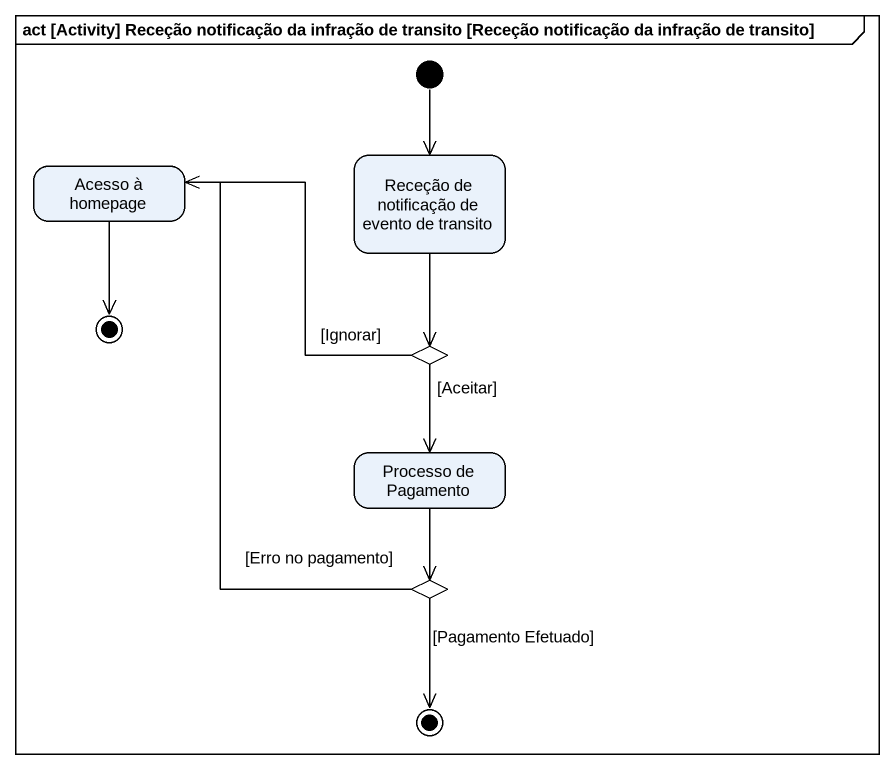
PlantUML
@startuml
mainframe act [Activity] Receção notificação da infração de transito [Receção notificação da infração de transito]
hide empty description
state "Acesso à homepage" as Acesso_à_homepage
state "Receção de notificação de evento de transito" as Receção_de_notificação_de
state final1 <<end>>
state choice1 <<choice>>
state "Processo de Pagamento" as Processo_de_Pagamento
state choice2 <<choice>>
state final2 <<end>>
[*] --> Receção_de_notificação_de
Acesso_à_homepage --> final1
Receção_de_notificação_de --> choice1
choice1 -left-> Acesso_à_homepage : [Ignorar]
choice1 --> Processo_de_Pagamento : [Aceitar]
Processo_de_Pagamento --> choice2
choice2 -up-> Acesso_à_homepage : [Erro no pagamento]
choice2 --> final2 : [Pagamento Efetuado]
@enduml
